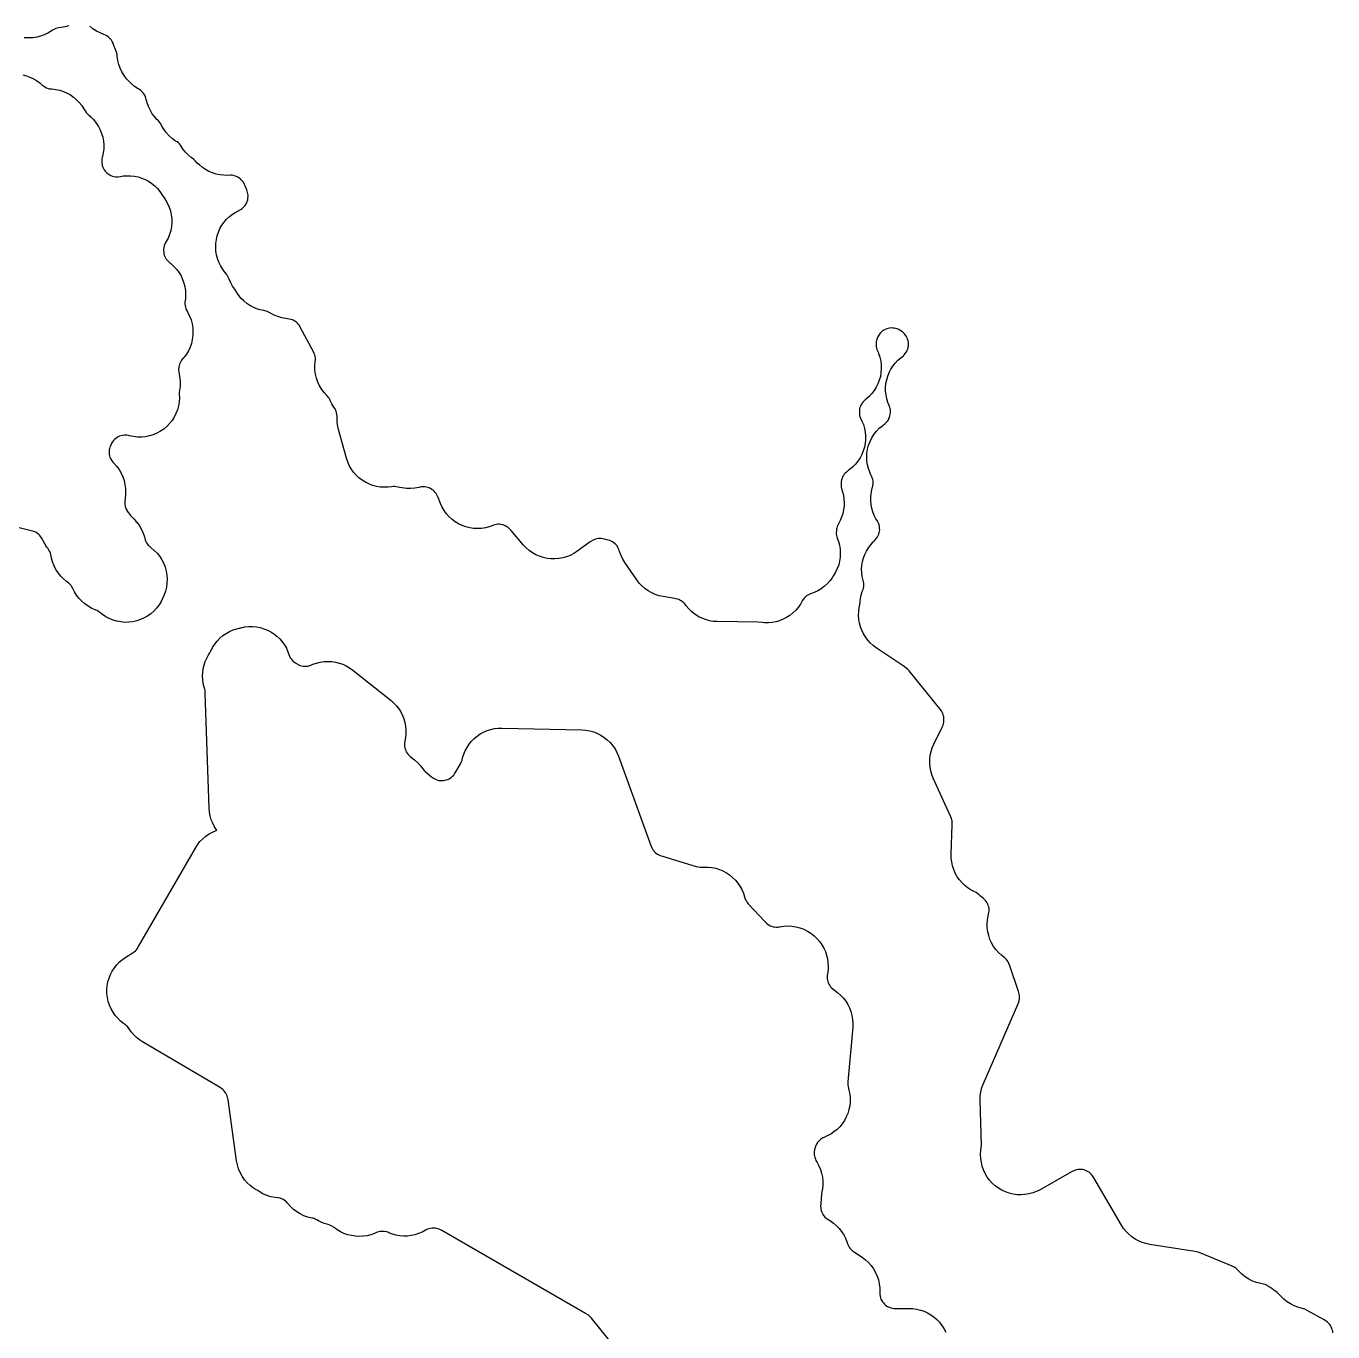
# Model space of a CAD drawing. Header units: metres. Extents: x 0 to 400, y 0 to 202.
# Drawn here: x 332.45 to 353.72, y 72.73 to 93.98 of the extents above; entities that cross this region are included whole.
import ezdxf

# ---------------------------------------------------------------- set-up
doc = ezdxf.new("R2010")
doc.units = ezdxf.units.M

msp = doc.modelspace()

# ---------------------------------------------------------------- linework, layer by layer
for points in [[(333.143, 93.9866), (333.08, 93.9706), (333.016, 93.9616), (332.974, 93.9576), (332.951, 93.9526), (332.93, 93.9466), (332.906, 93.9366), (332.884, 93.9246), (332.853, 93.9036), (332.798, 93.8696), (332.74, 93.8426), (332.68, 93.8206), (332.618, 93.8046), (332.555, 93.7946), (332.491, 93.7916), (332.449, 93.7936), (332.412, 93.7936)], [(353.724, 72.7126), (353.721, 72.7386), (353.715, 72.7646), (353.708, 72.7866), (353.698, 72.8086), (353.685, 72.8316), (353.672, 72.8506), (353.655, 72.8686), (353.636, 72.8876), (353.617, 72.9026), (353.582, 72.9246), (353.306, 73.0786), (353.268, 73.0976), (353.245, 73.1066), (353.191, 73.1206), (353.191, 73.1216), (353.156, 73.1306), (353.094, 73.1546), (353.034, 73.1836), (352.978, 73.2196), (352.925, 73.2616), (352.877, 73.3086), (352.841, 73.3476), (352.816, 73.3726), (352.796, 73.3886), (352.765, 73.4096), (352.746, 73.4216), (352.72, 73.4396), (352.696, 73.4566), (352.662, 73.4786), (352.642, 73.4896), (352.621, 73.4976), (352.593, 73.5066), (352.547, 73.5156), (352.481, 73.5326), (352.416, 73.5566), (352.355, 73.5876), (352.297, 73.6246), (352.244, 73.6676), (352.195, 73.7166), (352.178, 73.7356), (352.161, 73.7506), (352.142, 73.7656), (352.117, 73.7796), (352.082, 73.7966), (351.574, 74.0116), (351.528, 74.0276), (351.479, 74.0386), (350.742, 74.1536), (350.679, 74.1666), (350.618, 74.1856), (350.56, 74.2106), (350.504, 74.2406), (350.451, 74.2766), (350.402, 74.3176), (350.357, 74.3636), (350.317, 74.4136), (350.282, 74.4666), (349.834, 75.2346), (349.81, 75.2716), (349.795, 75.2906), (349.78, 75.3056), (349.759, 75.3236), (349.742, 75.3356), (349.72, 75.3476), (349.696, 75.3576), (349.672, 75.3656), (349.649, 75.3706), (349.626, 75.3736), (349.601, 75.3736), (349.576, 75.3716), (349.552, 75.3676), (349.531, 75.3616), (349.505, 75.3516), (349.469, 75.3336), (348.957, 75.0426), (348.899, 75.0136), (348.838, 74.9906), (348.775, 74.9736), (348.711, 74.9626), (348.646, 74.9586), (348.582, 74.9606), (348.517, 74.9696), (348.454, 74.9846), (348.393, 75.0066), (348.334, 75.0336), (348.278, 75.0666), (348.226, 75.1056), (348.178, 75.1496), (348.134, 75.1976), (348.096, 75.2496), (348.063, 75.3056), (348.036, 75.3646), (348.015, 75.4266), (348, 75.4896), (347.991, 75.5536), (347.989, 75.6186), (347.994, 75.6836), (347.999, 75.7276), (348, 75.7686), (347.98, 76.4966), (347.982, 76.5676), (347.992, 76.6376), (348.01, 76.7066), (348.034, 76.7736), (348.596, 78.0556), (348.611, 78.0976), (348.618, 78.1236), (348.622, 78.1486), (348.623, 78.1736), (348.621, 78.2026), (348.617, 78.2276), (348.606, 78.2676), (348.465, 78.6896), (348.45, 78.7276), (348.438, 78.7506), (348.423, 78.7736), (348.41, 78.7906), (348.393, 78.8076), (348.377, 78.8216), (348.367, 78.8286), (348.326, 78.8606), (348.279, 78.9046), (348.236, 78.9526), (348.199, 79.0046), (348.167, 79.0606), (348.14, 79.1186), (348.12, 79.1796), (348.105, 79.2416), (348.097, 79.3056), (348.095, 79.3696), (348.1, 79.4336), (348.11, 79.4976), (348.123, 79.5546), (348.126, 79.5776), (348.126, 79.6006), (348.125, 79.6206), (348.12, 79.6456), (348.113, 79.6706), (348.105, 79.6906), (348.093, 79.7156), (348.08, 79.7366), (348.068, 79.7516), (348.048, 79.7726), (348.032, 79.7876), (348.03, 79.7876), (347.985, 79.8226), (347.964, 79.8416), (347.936, 79.8646), (347.915, 79.8786), (347.865, 79.9046), (347.865, 79.9056), (347.837, 79.9196), (347.783, 79.9536), (347.732, 79.9936), (347.686, 80.0376), (347.644, 80.0866), (347.608, 80.1386), (347.576, 80.1946), (347.551, 80.2536), (347.531, 80.3146), (347.518, 80.3776), (347.51, 80.4406), (347.509, 80.5046), (347.526, 80.9816), (347.525, 81.0226), (347.523, 81.0466), (347.519, 81.0656), (347.513, 81.0866), (347.498, 81.1236), (347.217, 81.7416), (347.194, 81.8006), (347.176, 81.8616), (347.165, 81.9236), (347.159, 81.9876), (347.16, 82.0506), (347.168, 82.1146), (347.181, 82.1766), (347.2, 82.2366), (347.225, 82.2956), (347.361, 82.5706), (347.376, 82.6056), (347.383, 82.6286), (347.389, 82.6516), (347.391, 82.6756), (347.392, 82.6996), (347.391, 82.7246), (347.387, 82.7476), (347.381, 82.7696), (347.373, 82.7926), (347.362, 82.8156), (347.35, 82.8356), (347.328, 82.8656), (346.823, 83.4886), (346.796, 83.5176), (346.778, 83.5336), (346.745, 83.5586), (346.288, 83.8656), (346.239, 83.9026), (346.192, 83.9446), (346.151, 83.9906), (346.113, 84.0406), (346.081, 84.0936), (346.054, 84.1496), (346.032, 84.2076), (346.016, 84.2676), (346.006, 84.3296), (346.002, 84.3916), (346.004, 84.4536), (346.012, 84.5156), (346.023, 84.5666), (346.027, 84.5936), (346.028, 84.6106), (346.035, 84.6676), (346.046, 84.7236), (346.062, 84.7786), (346.075, 84.8146), (346.08, 84.8376), (346.084, 84.8646), (346.085, 84.8916), (346.084, 84.9156), (346.081, 84.9366), (346.074, 84.9616), (346.06, 85.0226), (346.053, 85.0836), (346.051, 85.1446), (346.055, 85.2066), (346.065, 85.2666), (346.081, 85.3266), (346.102, 85.3846), (346.129, 85.4396), (346.161, 85.4926), (346.198, 85.5416), (346.239, 85.5876), (346.247, 85.5946), (346.254, 85.6016), (346.284, 85.6316), (346.295, 85.6466), (346.31, 85.6696), (346.322, 85.6926), (346.332, 85.7166), (346.339, 85.7396), (346.343, 85.7616), (346.345, 85.7866), (346.344, 85.8136), (346.341, 85.8396), (346.336, 85.8636), (346.33, 85.8826), (346.32, 85.9056), (346.302, 85.9376), (346.284, 85.9656), (346.256, 86.0196), (346.234, 86.0766), (346.217, 86.1346), (346.205, 86.1936), (346.199, 86.2546), (346.199, 86.3146), (346.204, 86.3756), (346.215, 86.4356), (346.228, 86.4826), (346.231, 86.4936), (346.234, 86.5086), (346.237, 86.5346), (346.237, 86.5576), (346.236, 86.5796), (346.231, 86.6056), (346.224, 86.6306), (346.216, 86.6506), (346.208, 86.6646), (346.182, 86.7216), (346.162, 86.7806), (346.147, 86.8406), (346.138, 86.9026), (346.135, 86.9646), (346.135, 86.9656), (346.138, 87.0316), (346.148, 87.0966), (346.165, 87.1606), (346.188, 87.2226), (346.217, 87.2816), (346.252, 87.3376), (346.293, 87.3896), (346.339, 87.4376), (346.389, 87.4796), (346.407, 87.4926), (346.421, 87.5026), (346.424, 87.5056), (346.427, 87.5076), (346.43, 87.5096), (346.432, 87.5116), (346.433, 87.5116), (346.435, 87.5136), (346.452, 87.5306), (346.469, 87.5506), (346.472, 87.5546), (346.474, 87.5566), (346.481, 87.5666), (346.494, 87.5916), (346.496, 87.5946), (346.504, 87.6136), (346.512, 87.6396), (346.518, 87.6616), (346.52, 87.6846), (346.521, 87.7126), (346.52, 87.7326), (346.515, 87.7586), (346.509, 87.7826), (346.502, 87.8026), (346.495, 87.8196), (346.491, 87.8296), (346.478, 87.8596), (346.46, 87.9196), (346.448, 87.9796), (346.442, 88.0416), (346.442, 88.1036), (346.447, 88.1656), (346.459, 88.2266), (346.476, 88.2856), (346.499, 88.3436), (346.527, 88.3986), (346.56, 88.4506), (346.598, 88.4996), (346.641, 88.5446), (346.688, 88.5856), (346.731, 88.6196), (346.746, 88.6346), (346.762, 88.6536), (346.778, 88.6766), (346.79, 88.6986), (346.798, 88.7176), (346.806, 88.7416), (346.811, 88.7666), (346.813, 88.7876), (346.814, 88.8176), (346.812, 88.8416), (346.808, 88.8636), (346.8, 88.8886), (346.792, 88.9116), (346.781, 88.9306), (346.767, 88.9536), (346.751, 88.9736), (346.735, 88.9896), (346.715, 89.0066), (346.689, 89.0246), (346.685, 89.0266), (346.681, 89.0296), (346.654, 89.0446), (346.63, 89.0546), (346.603, 89.0626), (346.582, 89.0676), (346.559, 89.0696), (346.532, 89.0706), (346.505, 89.0676), (346.483, 89.0636), (346.46, 89.0566), (346.435, 89.0466), (346.415, 89.0356), (346.393, 89.0216), (346.374, 89.0066), (346.355, 88.9876), (346.34, 88.9696), (346.329, 88.9516), (346.314, 88.9246), (346.302, 88.8976), (346.294, 88.8686), (346.289, 88.8426), (346.286, 88.8176), (346.286, 88.7926), (346.288, 88.7686), (346.292, 88.7486), (346.3, 88.7226), (346.323, 88.6656), (346.328, 88.6536), (346.348, 88.5936), (346.361, 88.5326), (346.369, 88.4706), (346.371, 88.4076), (346.366, 88.3446), (346.356, 88.2826), (346.339, 88.2216), (346.317, 88.1626), (346.289, 88.1066), (346.256, 88.0536), (346.218, 88.0036), (346.175, 87.9576), (346.128, 87.9156), (346.108, 87.8996), (346.105, 87.8976), (346.081, 87.8746), (346.079, 87.8726), (346.072, 87.8646), (346.056, 87.8416), (346.041, 87.8156), (346.039, 87.8126), (346.032, 87.7976), (346.024, 87.7756), (346.018, 87.7506), (346.015, 87.7276), (346.014, 87.7026), (346.015, 87.6746), (346.018, 87.6536), (346.024, 87.6316), (346.034, 87.6026), (346.056, 87.5546), (346.079, 87.4966), (346.097, 87.4366), (346.109, 87.3756), (346.114, 87.3136), (346.114, 87.2516), (346.108, 87.1896), (346.096, 87.1286), (346.078, 87.0686), (346.055, 87.0116), (346.026, 86.9566), (345.991, 86.9036), (345.953, 86.8556), (345.909, 86.8106), (345.862, 86.7706), (345.838, 86.7546), (345.833, 86.7506), (345.832, 86.7496), (345.802, 86.7256), (345.784, 86.7076), (345.768, 86.6886), (345.753, 86.6666), (345.741, 86.6446), (345.732, 86.6236), (345.725, 86.5996), (345.719, 86.5736), (345.717, 86.5506), (345.717, 86.5176), (345.72, 86.4786), (345.725, 86.4556), (345.74, 86.4056), (345.754, 86.3476), (345.763, 86.2876), (345.767, 86.2276), (345.765, 86.1676), (345.757, 86.1076), (345.744, 86.0486), (345.725, 85.9906), (345.701, 85.9356), (345.674, 85.8846), (345.673, 85.8826), (345.663, 85.8616), (345.654, 85.8386), (345.645, 85.8046), (345.644, 85.8006), (345.639, 85.7656), (345.638, 85.7406), (345.638, 85.7166), (345.642, 85.6936), (345.647, 85.6716), (345.665, 85.6206), (345.674, 85.5946), (345.69, 85.5326), (345.7, 85.4686), (345.704, 85.4046), (345.701, 85.3406), (345.692, 85.2766), (345.677, 85.2146), (345.655, 85.1536), (345.628, 85.0956), (345.595, 85.0406), (345.571, 85.0046), (345.533, 84.9526), (345.491, 84.9056), (345.443, 84.8626), (345.392, 84.8246), (345.338, 84.7926), (345.28, 84.7646), (345.22, 84.7436), (345.219, 84.7436), (345.196, 84.7336), (345.174, 84.7216), (345.155, 84.7086), (345.133, 84.6906), (345.113, 84.6696), (345.098, 84.6516), (345.088, 84.6356), (345.085, 84.6286), (345.054, 84.5736), (345.018, 84.5226), (344.977, 84.4746), (344.932, 84.4316), (344.883, 84.3926), (344.83, 84.3576), (344.774, 84.3296), (344.716, 84.3056), (344.656, 84.2886), (344.594, 84.2766), (344.532, 84.2716), (344.469, 84.2716), (344.435, 84.2756), (344.43, 84.2756), (344.363, 84.2806), (343.701, 84.2906), (343.636, 84.2946), (343.572, 84.3056), (343.509, 84.3226), (343.449, 84.3466), (343.39, 84.3756), (343.336, 84.4106), (343.284, 84.4506), (343.238, 84.4966), (343.196, 84.5456), (343.171, 84.5786), (343.155, 84.5946), (343.134, 84.6126), (343.113, 84.6276), (343.091, 84.6396), (343.072, 84.6486), (343.045, 84.6566), (343.004, 84.6666), (342.817, 84.6976), (342.754, 84.7116), (342.691, 84.7316), (342.632, 84.7576), (342.575, 84.7906), (342.521, 84.8276), (342.472, 84.8716), (342.428, 84.9186), (342.388, 84.9706), (342.196, 85.2516), (342.161, 85.3086), (342.133, 85.3686), (342.11, 85.4316), (342.103, 85.4546), (342.094, 85.4776), (342.083, 85.4996), (342.068, 85.5226), (342.052, 85.5416), (342.037, 85.5576), (342.018, 85.5726), (341.996, 85.5876), (341.971, 85.6006), (341.951, 85.6096), (341.902, 85.6236), (341.863, 85.6336), (341.838, 85.6396), (341.811, 85.6426), (341.788, 85.6436), (341.764, 85.6416), (341.738, 85.6376), (341.716, 85.6316), (341.691, 85.6216), (341.667, 85.6096), (341.633, 85.5876), (341.415, 85.4316), (341.362, 85.3976), (341.305, 85.3676), (341.245, 85.3446), (341.183, 85.3266), (341.12, 85.3156), (341.056, 85.3106), (340.992, 85.3126), (340.928, 85.3196), (340.866, 85.3336), (340.805, 85.3536), (340.746, 85.3796), (340.691, 85.4116), (340.638, 85.4486), (340.59, 85.4906), (340.546, 85.5376), (340.343, 85.7736), (340.313, 85.8056), (340.294, 85.8226), (340.275, 85.8346), (340.248, 85.8496), (340.225, 85.8606), (340.207, 85.8656), (340.177, 85.8716), (340.151, 85.8746), (340.127, 85.8746), (340.101, 85.8716), (340.078, 85.8676), (340.054, 85.8596), (340.048, 85.8566), (339.988, 85.8346), (339.925, 85.8186), (339.862, 85.8086), (339.798, 85.8056), (339.733, 85.8086), (339.67, 85.8176), (339.607, 85.8336), (339.547, 85.8546), (339.489, 85.8826), (339.434, 85.9156), (339.382, 85.9546), (339.335, 85.9976), (339.292, 86.0456), (339.254, 86.0976), (339.221, 86.1526), (339.194, 86.2116), (339.154, 86.3116), (339.135, 86.3516), (339.123, 86.3736), (339.109, 86.3916), (339.092, 86.4116), (339.075, 86.4276), (339.054, 86.4426), (339.032, 86.4556), (339.009, 86.4666), (338.985, 86.4756), (338.963, 86.4806), (338.936, 86.4846), (338.911, 86.4856), (338.885, 86.4846), (338.859, 86.4806), (338.841, 86.4756), (338.774, 86.4626), (338.706, 86.4556), (338.638, 86.4566), (338.57, 86.4656), (338.527, 86.4756), (338.504, 86.4806), (338.503, 86.4806), (338.474, 86.4866), (338.45, 86.4886), (338.422, 86.4896), (338.393, 86.4866), (338.34, 86.4796), (338.276, 86.4776), (338.212, 86.4816), (338.149, 86.4926), (338.087, 86.5086), (338.027, 86.5316), (337.97, 86.5596), (337.916, 86.5936), (337.865, 86.6326), (337.818, 86.6766), (337.776, 86.7256), (337.739, 86.7776), (337.708, 86.8336), (337.682, 86.8916), (337.661, 86.9526), (337.533, 87.4156), (337.52, 87.4726), (337.513, 87.5306), (337.51, 87.5886), (337.51, 87.6366), (337.507, 87.6626), (337.502, 87.6876), (337.494, 87.7136), (337.485, 87.7366), (337.476, 87.7546), (337.456, 87.7826), (337.424, 87.8356), (337.398, 87.8906), (337.391, 87.9056), (337.38, 87.9266), (337.367, 87.9456), (337.355, 87.9596), (337.345, 87.9696), (337.299, 88.0186), (337.259, 88.0716), (337.224, 88.1296), (337.196, 88.1896), (337.174, 88.2536), (337.159, 88.3186), (337.15, 88.3846), (337.148, 88.4516), (337.153, 88.5186), (337.154, 88.5206), (337.156, 88.5596), (337.156, 88.5826), (337.152, 88.6086), (337.146, 88.6336), (337.138, 88.6546), (337.119, 88.6946), (336.916, 89.0746), (336.895, 89.1096), (336.881, 89.1286), (336.863, 89.1476), (336.847, 89.1626), (336.824, 89.1796), (336.802, 89.1916), (336.783, 89.2006), (336.757, 89.2096), (336.731, 89.2156), (336.675, 89.2236), (336.61, 89.2356), (336.546, 89.2546), (336.484, 89.2806), (336.425, 89.3116), (336.405, 89.3246), (336.384, 89.3346), (336.362, 89.3426), (336.335, 89.3496), (336.316, 89.3526), (336.257, 89.3656), (336.199, 89.3846), (336.143, 89.4086), (336.09, 89.4376), (336.039, 89.4706), (335.992, 89.5096), (335.949, 89.5526), (335.91, 89.5986), (335.875, 89.6486), (335.85, 89.6926), (335.847, 89.6976), (335.845, 89.7006), (335.845, 89.7016), (335.844, 89.7026), (335.809, 89.7516), (335.777, 89.8066), (335.751, 89.8646), (335.738, 89.8986), (335.727, 89.9206), (335.714, 89.9416), (335.684, 89.9786), (335.681, 89.9816), (335.678, 89.9856), (335.643, 90.0316), (335.611, 90.0856), (335.584, 90.1416), (335.562, 90.2006), (335.547, 90.2616), (335.537, 90.3226), (335.533, 90.3856), (335.535, 90.4476), (335.544, 90.5096), (335.558, 90.5706), (335.578, 90.6306), (335.603, 90.6876), (335.634, 90.7416), (335.671, 90.7926), (335.711, 90.8406), (335.757, 90.8836), (335.806, 90.9216), (335.859, 90.9556), (335.914, 90.9846), (335.917, 90.9856), (335.942, 90.9996), (335.966, 91.0166), (335.983, 91.0316), (335.998, 91.0466), (336.014, 91.0666), (336.029, 91.0906), (336.038, 91.1096), (336.047, 91.1316), (336.054, 91.1586), (336.058, 91.1836), (336.06, 91.2086), (336.06, 91.2316), (336.057, 91.2536), (336.052, 91.2776), (336.038, 91.3176), (336.013, 91.3816), (335.997, 91.4186), (335.984, 91.4416), (335.969, 91.4626), (335.955, 91.4786), (335.937, 91.4956), (335.917, 91.5116), (335.895, 91.5246), (335.874, 91.5356), (335.852, 91.5436), (335.825, 91.5506), (335.8, 91.5556), (335.778, 91.5566), (335.727, 91.5546), (335.664, 91.5556), (335.602, 91.5626), (335.541, 91.5756), (335.481, 91.5946), (335.423, 91.6186), (335.368, 91.6486), (335.316, 91.6836), (335.267, 91.7236), (335.233, 91.7546), (335.202, 91.7866), (335.171, 91.8156), (335.132, 91.8466), (335.086, 91.8866), (335.044, 91.9306), (335.006, 91.9776), (334.973, 92.0286), (334.972, 92.0296), (334.96, 92.0466), (334.944, 92.0656), (334.926, 92.0816), (334.903, 92.0996), (334.881, 92.1136), (334.825, 92.1546), (334.773, 92.2006), (334.727, 92.2526), (334.687, 92.3086), (334.668, 92.3416), (334.667, 92.3416), (334.652, 92.3686), (334.638, 92.3926), (334.624, 92.4126), (334.599, 92.4406), (334.574, 92.4666), (334.534, 92.5106), (334.499, 92.5586), (334.469, 92.6086), (334.443, 92.6626), (334.422, 92.7176), (334.406, 92.7746), (334.403, 92.7916), (334.397, 92.8136), (334.388, 92.8376), (334.375, 92.8636), (334.363, 92.8826), (334.348, 92.9026), (334.333, 92.9186), (334.314, 92.9346), (334.291, 92.9506), (334.271, 92.9626), (334.212, 93.0016), (334.157, 93.0476), (334.108, 93.0986), (334.083, 93.1276), (334.042, 93.1806), (334.007, 93.2376), (333.977, 93.2986), (333.954, 93.3616), (333.938, 93.4266), (333.929, 93.4926), (333.926, 93.5186), (333.922, 93.5416), (333.916, 93.5616), (333.895, 93.6116), (333.896, 93.6116), (333.888, 93.6306), (333.884, 93.6436), (333.881, 93.6516), (333.863, 93.7006), (333.861, 93.7046), (333.846, 93.7346), (333.834, 93.7556), (333.816, 93.7776), (333.799, 93.7956), (333.781, 93.8116), (333.762, 93.8246), (333.741, 93.8366), (333.713, 93.8486), (333.651, 93.8736), (333.591, 93.9036), (333.535, 93.9406), (333.483, 93.9826), (333.481, 93.9846)], [(332.39, 93.1896), (332.45, 93.1746), (332.508, 93.1536), (332.564, 93.1276), (332.617, 93.0966), (332.667, 93.0606), (332.714, 93.0196), (332.717, 93.0176), (332.733, 93.0046), (332.751, 92.9936), (332.778, 92.9806), (332.803, 92.9706), (332.824, 92.9656), (332.851, 92.9616), (332.867, 92.9606), (332.93, 92.9526), (332.993, 92.9396), (333.053, 92.9196), (333.112, 92.8946), (333.167, 92.8636), (333.22, 92.8276), (333.268, 92.7866), (333.312, 92.7406), (333.352, 92.6906), (333.386, 92.6376), (333.405, 92.6056), (333.426, 92.5766), (333.443, 92.5566), (333.457, 92.5436), (333.481, 92.5236), (333.486, 92.5186), (333.506, 92.5016), (333.55, 92.4566), (333.589, 92.4066), (333.624, 92.3526), (333.653, 92.2956), (333.676, 92.2366), (333.693, 92.1756), (333.705, 92.1126), (333.71, 92.0496), (333.709, 91.9856), (333.701, 91.9226), (333.688, 91.8606), (333.686, 91.8566), (333.681, 91.8236), (333.678, 91.7836), (333.678, 91.7616), (333.682, 91.7376), (333.687, 91.7146), (333.695, 91.6906), (333.706, 91.6666), (333.719, 91.6446), (333.733, 91.6246), (333.748, 91.6076), (333.764, 91.5926), (333.784, 91.5776), (333.809, 91.5626), (333.828, 91.5526), (333.851, 91.5436), (333.877, 91.5366), (333.9, 91.5326), (333.922, 91.5316), (333.947, 91.5326), (333.982, 91.5366), (334.025, 91.5446), (334.087, 91.5496), (334.148, 91.5486), (334.21, 91.5416), (334.27, 91.5286), (334.329, 91.5106), (334.386, 91.4866), (334.44, 91.4576), (334.492, 91.4236), (334.54, 91.3846), (334.584, 91.3416), (334.623, 91.2946), (334.658, 91.2436), (334.678, 91.2116), (334.681, 91.2076), (334.718, 91.1546), (334.75, 91.0986), (334.776, 91.0396), (334.796, 90.9776), (334.81, 90.9146), (334.818, 90.8496), (334.819, 90.7856), (334.813, 90.7206), (334.801, 90.6566), (334.783, 90.5946), (334.759, 90.5346), (334.728, 90.4776), (334.712, 90.4506), (334.701, 90.4256), (334.694, 90.4076), (334.688, 90.3816), (334.684, 90.3546), (334.684, 90.3336), (334.686, 90.3056), (334.69, 90.2786), (334.695, 90.2586), (334.704, 90.2356), (334.715, 90.2136), (334.729, 90.1906), (334.746, 90.1686), (334.762, 90.1526), (334.793, 90.1256), (334.803, 90.1176), (334.813, 90.1106), (334.859, 90.0676), (334.901, 90.0206), (334.937, 89.9706), (334.969, 89.9166), (334.995, 89.8596), (335.016, 89.8006), (335.031, 89.7396), (335.04, 89.6776), (335.043, 89.6156), (335.043, 89.6146), (335.039, 89.5426), (335.033, 89.4896), (335.033, 89.4646), (335.035, 89.4356), (335.041, 89.4066), (335.047, 89.3866), (335.057, 89.3616), (335.073, 89.3316), (335.08, 89.3196), (335.109, 89.2616), (335.132, 89.2016), (335.149, 89.1386), (335.159, 89.0746), (335.163, 89.0106), (335.161, 88.9456), (335.152, 88.8816), (335.137, 88.8196), (335.115, 88.7586), (335.088, 88.6996), (335.055, 88.6446), (335.017, 88.5926), (335, 88.5736), (334.978, 88.5466), (334.966, 88.5266), (334.954, 88.5046), (334.945, 88.4816), (334.938, 88.4586), (334.932, 88.4276), (334.93, 88.4006), (334.93, 88.3756), (334.932, 88.3556), (334.94, 88.3196), (334.951, 88.2526), (334.955, 88.1846), (334.952, 88.1176), (334.942, 88.0506), (334.939, 88.0276), (334.939, 88.0046), (334.94, 87.9966), (334.942, 87.9316), (334.938, 87.8666), (334.927, 87.8026), (334.91, 87.7396), (334.886, 87.6786), (334.857, 87.6206), (334.822, 87.5656), (334.781, 87.5146), (334.736, 87.4676), (334.686, 87.4256), (334.632, 87.3886), (334.575, 87.3576), (334.515, 87.3326), (334.453, 87.3136), (334.389, 87.3006), (334.324, 87.2946), (334.258, 87.2946), (334.194, 87.3016), (334.13, 87.3146), (334.114, 87.3186), (334.088, 87.3236), (334.067, 87.3246), (334.042, 87.3236), (334.015, 87.3206), (333.992, 87.3156), (333.967, 87.3076), (333.944, 87.2976), (333.926, 87.2866), (333.906, 87.2726), (333.885, 87.2546), (333.87, 87.2386), (333.855, 87.2196), (333.837, 87.1926), (333.836, 87.1906), (333.818, 87.1546), (333.809, 87.1316), (333.803, 87.1106), (333.798, 87.0836), (333.796, 87.0596), (333.796, 87.0376), (333.799, 87.0106), (333.804, 86.9886), (333.811, 86.9676), (333.821, 86.9436), (333.835, 86.9186), (333.847, 86.8996), (333.865, 86.8786), (333.876, 86.8676), (333.92, 86.8186), (333.959, 86.7656), (333.993, 86.7096), (334.02, 86.6496), (334.041, 86.5876), (334.056, 86.5236), (334.064, 86.4576), (334.066, 86.3916), (334.065, 86.3726), (334.065, 86.3716), (334.065, 86.3546), (334.064, 86.3546), (334.061, 86.2976), (334.054, 86.2396), (334.054, 86.2166), (334.056, 86.1926), (334.059, 86.1696), (334.066, 86.1456), (334.076, 86.1206), (334.09, 86.0916), (334.092, 86.0876), (334.093, 86.0866), (334.111, 86.0586), (334.127, 86.0376), (334.146, 86.0176), (334.164, 86.0006), (334.199, 85.9636), (334.236, 85.9206), (334.235, 85.9196), (334.252, 85.9016), (334.291, 85.8496), (334.324, 85.7926), (334.352, 85.7326), (334.373, 85.6706), (334.387, 85.6226), (334.397, 85.5966), (334.408, 85.5746), (334.422, 85.5536), (334.434, 85.5366), (334.449, 85.5216), (334.477, 85.4976), (334.483, 85.4926), (334.533, 85.4506), (334.58, 85.4036), (334.621, 85.3526), (334.656, 85.2966), (334.686, 85.2386), (334.71, 85.1766), (334.727, 85.1136), (334.738, 85.0486), (334.742, 84.9826), (334.739, 84.9166), (334.73, 84.8516), (334.714, 84.7876), (334.692, 84.7256), (334.672, 84.6776), (334.644, 84.6186), (334.61, 84.5626), (334.571, 84.5106), (334.527, 84.4626), (334.478, 84.4196), (334.425, 84.3816), (334.368, 84.3496), (334.308, 84.3226), (334.247, 84.3016), (334.183, 84.2876), (334.118, 84.2796), (334.053, 84.2786), (333.988, 84.2846), (333.924, 84.2966), (333.861, 84.3146), (333.801, 84.3396), (333.743, 84.3696), (333.689, 84.4056), (333.647, 84.4406), (333.638, 84.4476), (333.624, 84.4576), (333.603, 84.4696), (333.582, 84.4796), (333.573, 84.4836), (333.518, 84.5066), (333.458, 84.5416), (333.401, 84.5816), (333.396, 84.5856), (333.35, 84.6266), (333.307, 84.6726), (333.269, 84.7216), (333.236, 84.7736), (333.208, 84.8296), (333.205, 84.8376), (333.193, 84.8576), (333.179, 84.8776), (333.16, 84.8986), (333.142, 84.9156), (333.106, 84.9426), (333.055, 84.9846), (333.009, 85.0326), (332.968, 85.0836), (332.932, 85.1396), (332.902, 85.1996), (332.878, 85.2616), (332.861, 85.3256), (332.849, 85.3836), (332.841, 85.4066), (332.831, 85.4316), (332.818, 85.4546), (332.798, 85.4836), (332.786, 85.4976), (332.749, 85.5546), (332.718, 85.6156), (332.708, 85.6366), (332.697, 85.6566), (332.683, 85.6756), (332.667, 85.6946), (332.651, 85.7096), (332.632, 85.7246), (332.608, 85.7406), (332.589, 85.7506), (332.57, 85.7576), (332.531, 85.7696), (331.954, 85.9096)], [(346.593, 66.8366), (341.65, 72.9506), (341.625, 72.9786), (341.609, 72.9936), (341.591, 73.0086), (341.557, 73.0296), (339.217, 74.3766), (339.18, 74.3946), (339.153, 74.4056), (339.129, 74.4126), (339.106, 74.4166), (339.079, 74.4176), (339.056, 74.4176), (339.03, 74.4136), (339.002, 74.4066), (338.981, 74.3996), (338.961, 74.3896), (338.948, 74.3826), (338.894, 74.3526), (338.837, 74.3286), (338.778, 74.3096), (338.717, 74.2966), (338.656, 74.2896), (338.594, 74.2876), (338.532, 74.2926), (338.471, 74.3026), (338.411, 74.3196), (338.353, 74.3416), (338.334, 74.3496), (338.313, 74.3556), (338.283, 74.3616), (338.26, 74.3646), (338.237, 74.3646), (338.21, 74.3626), (338.188, 74.3576), (338.164, 74.3506), (338.119, 74.3316), (338.059, 74.3106), (337.997, 74.2946), (337.934, 74.2856), (337.87, 74.2826), (337.807, 74.2856), (337.744, 74.2956), (337.682, 74.3106), (337.622, 74.3326), (337.565, 74.3596), (337.51, 74.3926), (337.484, 74.4126), (337.471, 74.4216), (337.459, 74.4306), (337.438, 74.4446), (337.415, 74.4576), (337.393, 74.4676), (337.365, 74.4766), (337.364, 74.4766), (337.301, 74.4946), (337.24, 74.5196), (337.206, 74.5376), (337.182, 74.5506), (337.155, 74.5646), (337.134, 74.5726), (337.114, 74.5786), (337.096, 74.5826), (337.032, 74.5976), (336.97, 74.6196), (336.91, 74.6486), (336.854, 74.6826), (336.801, 74.7226), (336.752, 74.7676), (336.709, 74.8176), (336.702, 74.8266), (336.685, 74.8446), (336.668, 74.8586), (336.646, 74.8746), (336.625, 74.8866), (336.603, 74.8956), (336.581, 74.9036), (336.557, 74.9086), (336.502, 74.9166), (336.433, 74.9296), (336.366, 74.9496), (336.301, 74.9766), (336.24, 75.0116), (336.206, 75.0336), (336.182, 75.0486), (336.18, 75.0496), (336.149, 75.0686), (336.095, 75.1096), (336.047, 75.1556), (336.003, 75.2066), (335.965, 75.2616), (335.933, 75.3206), (335.907, 75.3816), (335.887, 75.4456), (335.874, 75.5116), (335.734, 76.5056), (335.725, 76.5486), (335.719, 76.5696), (335.71, 76.5906), (335.697, 76.6156), (335.683, 76.6366), (335.667, 76.6566), (335.65, 76.6726), (335.63, 76.6886), (335.594, 76.7136), (334.343, 77.4496), (334.292, 77.4826), (334.244, 77.5216), (334.199, 77.5646), (334.159, 77.6116), (334.124, 77.6616), (334.122, 77.6646), (334.121, 77.6666), (334.096, 77.6986), (334.082, 77.7126), (334.064, 77.7286), (334.034, 77.7496), (333.984, 77.7886), (333.938, 77.8336), (333.897, 77.8816), (333.861, 77.9336), (333.829, 77.9896), (333.804, 78.0476), (333.784, 78.1086), (333.771, 78.1706), (333.763, 78.2346), (333.762, 78.2976), (333.767, 78.3616), (333.779, 78.4246), (333.796, 78.4856), (333.82, 78.5446), (333.849, 78.6016), (333.883, 78.6546), (333.923, 78.7046), (333.967, 78.7506), (334.016, 78.7916), (334.068, 78.8286), (334.172, 78.8926), (334.205, 78.9146), (334.225, 78.9326), (334.242, 78.9496), (334.255, 78.9666), (334.278, 79.0026), (335.202, 80.6046), (335.237, 80.6596), (335.277, 80.7096), (335.322, 80.7566), (335.372, 80.7976), (335.425, 80.8346), (335.482, 80.8656), (335.541, 80.8906), (335.552, 80.8936), (335.548, 80.8986), (335.514, 80.9516), (335.486, 81.0076), (335.462, 81.0666), (335.445, 81.1266), (335.434, 81.1886), (335.428, 81.2516), (335.362, 83.1266), (335.359, 83.1676), (335.354, 83.1916), (335.345, 83.2236), (335.331, 83.2826), (335.322, 83.3426), (335.319, 83.4036), (335.322, 83.4646), (335.33, 83.5246), (335.344, 83.5836), (335.364, 83.6406), (335.388, 83.6956), (335.418, 83.7486), (335.438, 83.7816), (335.454, 83.8136), (335.464, 83.8336), (335.483, 83.8706), (335.518, 83.9246), (335.518, 83.9246), (335.557, 83.9746), (335.601, 84.0206), (335.65, 84.0626), (335.702, 84.0986), (335.758, 84.1296), (335.816, 84.1556), (335.877, 84.1756), (335.913, 84.1826), (335.927, 84.1856), (335.939, 84.1886), (335.949, 84.1916), (336.01, 84.2036), (336.072, 84.2096), (336.134, 84.2096), (336.196, 84.2046), (336.257, 84.1926), (336.317, 84.1756), (336.375, 84.1526), (336.43, 84.1236), (336.482, 84.0896), (336.531, 84.0516), (336.576, 84.0086), (336.617, 83.9616), (336.653, 83.9106), (336.684, 83.8566), (336.709, 83.7996), (336.723, 83.7566), (336.736, 83.7256), (336.748, 83.7026), (336.761, 83.6836), (336.777, 83.6636), (336.797, 83.6436), (336.815, 83.6296), (336.848, 83.6076), (336.885, 83.5876), (336.909, 83.5776), (336.931, 83.5716), (336.955, 83.5666), (336.98, 83.5646), (337.005, 83.5646), (337.026, 83.5666), (337.051, 83.5716), (337.08, 83.5806), (337.117, 83.5956), (337.176, 83.6166), (337.236, 83.6316), (337.298, 83.6406), (337.36, 83.6436), (337.423, 83.6406), (337.484, 83.6316), (337.545, 83.6166), (337.604, 83.5966), (337.66, 83.5706), (337.714, 83.5386), (337.765, 83.5026), (338.388, 83.0066), (338.434, 82.9656), (338.476, 82.9206), (338.514, 82.8726), (338.547, 82.8196), (338.575, 82.7646), (338.598, 82.7076), (338.615, 82.6486), (338.626, 82.5876), (338.631, 82.5256), (338.631, 82.4646), (338.625, 82.4026), (338.613, 82.3426), (338.611, 82.3366), (338.608, 82.3126), (338.607, 82.2876), (338.608, 82.2616), (338.612, 82.2376), (338.618, 82.2156), (338.627, 82.1906), (338.636, 82.1696), (338.649, 82.1486), (338.665, 82.1276), (338.683, 82.1086), (338.699, 82.0936), (338.743, 82.0616), (338.742, 82.0606), (338.777, 82.0356), (338.824, 81.9926), (338.867, 81.9456), (338.905, 81.8936), (338.907, 81.8916), (338.926, 81.8666), (338.943, 81.8496), (338.974, 81.8226), (339.046, 81.7666), (339.08, 81.7426), (339.102, 81.7296), (339.124, 81.7206), (339.149, 81.7116), (339.167, 81.7066), (339.192, 81.7036), (339.217, 81.7026), (339.243, 81.7036), (339.267, 81.7076), (339.286, 81.7126), (339.311, 81.7206), (339.332, 81.7306), (339.353, 81.7436), (339.373, 81.7576), (339.391, 81.7736), (339.41, 81.7936), (339.423, 81.8106), (339.444, 81.8426), (339.519, 81.9766), (339.537, 82.0126), (339.544, 82.0326), (339.554, 82.0706), (339.573, 82.1306), (339.597, 82.1876), (339.626, 82.2426), (339.66, 82.2936), (339.699, 82.3426), (339.743, 82.3866), (339.791, 82.4266), (339.842, 82.4616), (339.896, 82.4916), (339.953, 82.5156), (340.013, 82.5346), (340.073, 82.5486), (340.135, 82.5556), (340.197, 82.5576), (341.497, 82.5276), (341.561, 82.5226), (341.625, 82.5116), (341.688, 82.4946), (341.748, 82.4706), (341.805, 82.4416), (341.86, 82.4056), (341.91, 82.3656), (341.957, 82.3206), (341.998, 82.2706), (342.035, 82.2176), (342.066, 82.1606), (342.091, 82.1006), (342.62, 80.6476), (342.635, 80.6106), (342.648, 80.5876), (342.66, 80.5696), (342.675, 80.5506), (342.691, 80.5336), (342.709, 80.5186), (342.727, 80.5056), (342.749, 80.4926), (342.77, 80.4826), (342.806, 80.4706), (343.356, 80.3066), (343.396, 80.2976), (343.423, 80.2936), (343.448, 80.2926), (343.488, 80.2936), (343.551, 80.2936), (343.613, 80.2876), (343.675, 80.2746), (343.735, 80.2566), (343.793, 80.2326), (343.849, 80.2026), (343.901, 80.1676), (343.95, 80.1276), (343.995, 80.0836), (344.035, 80.0346), (344.07, 79.9826), (344.1, 79.9276), (344.125, 79.8696), (344.143, 79.8096), (344.144, 79.8056), (344.154, 79.7786), (344.161, 79.7606), (344.174, 79.7386), (344.188, 79.7176), (344.21, 79.6926), (344.474, 79.4096), (344.504, 79.3806), (344.524, 79.3646), (344.543, 79.3516), (344.564, 79.3406), (344.585, 79.3326), (344.612, 79.3246), (344.634, 79.3196), (344.658, 79.3176), (344.682, 79.3176), (344.702, 79.3196), (344.718, 79.3226), (344.784, 79.3336), (344.85, 79.3366), (344.916, 79.3336), (344.982, 79.3226), (345.046, 79.3056), (345.109, 79.2826), (345.168, 79.2526), (345.224, 79.2176), (345.277, 79.1766), (345.285, 79.1696), (345.329, 79.1266), (345.369, 79.0806), (345.404, 79.0306), (345.435, 78.9766), (345.46, 78.9216), (345.48, 78.8636), (345.494, 78.8036), (345.503, 78.7426), (345.506, 78.6816), (345.506, 78.6806), (345.504, 78.6326), (345.499, 78.5846), (345.491, 78.5306), (345.49, 78.5066), (345.491, 78.4796), (345.494, 78.4566), (345.499, 78.4346), (345.507, 78.4126), (345.518, 78.3896), (345.532, 78.3666), (345.545, 78.3476), (345.561, 78.3296), (345.581, 78.3116), (345.601, 78.2956), (345.607, 78.2916), (345.659, 78.2546), (345.708, 78.2126), (345.752, 78.1656), (345.792, 78.1146), (345.826, 78.0596), (345.855, 78.0026), (345.877, 77.9416), (345.894, 77.8796), (345.904, 77.8156), (345.908, 77.7516), (345.905, 77.6866), (345.827, 76.8016), (345.825, 76.7646), (345.826, 76.7446), (345.829, 76.7216), (345.836, 76.6926), (345.845, 76.6626), (345.857, 76.5996), (345.863, 76.5366), (345.863, 76.4726), (345.857, 76.4096), (345.844, 76.3466), (345.826, 76.2856), (345.801, 76.2276), (345.771, 76.1706), (345.735, 76.1176), (345.695, 76.0686), (345.65, 76.0236), (345.6, 75.9836), (345.547, 75.9486), (345.491, 75.9186), (345.468, 75.9096), (345.46, 75.9056), (345.419, 75.8876), (345.403, 75.8786), (345.385, 75.8646), (345.363, 75.8456), (345.347, 75.8276), (345.333, 75.8096), (345.318, 75.7856), (345.307, 75.7646), (345.294, 75.7296), (345.294, 75.7286), (345.284, 75.6906), (345.28, 75.6636), (345.278, 75.6386), (345.279, 75.6126), (345.282, 75.5886), (345.288, 75.5656), (345.298, 75.5376), (345.307, 75.5186), (345.326, 75.4866), (345.356, 75.4306), (345.381, 75.3716), (345.4, 75.3106), (345.413, 75.2476), (345.419, 75.1836), (345.419, 75.1196), (345.413, 75.0566), (345.411, 75.0476), (345.41, 75.0396), (345.4, 74.9756), (345.385, 74.8126), (345.383, 74.7736), (345.384, 74.7476), (345.387, 74.7266), (345.393, 74.7026), (345.401, 74.6776), (345.411, 74.6566), (345.423, 74.6366), (345.436, 74.6186), (345.454, 74.5976), (345.472, 74.5806), (345.489, 74.5676), (345.515, 74.5506), (345.542, 74.5356), (345.594, 74.4986), (345.642, 74.4576), (345.686, 74.4126), (345.725, 74.3626), (345.759, 74.3096), (345.788, 74.2526), (345.811, 74.1936), (345.825, 74.1516), (345.835, 74.1306), (345.848, 74.1076), (345.865, 74.0846), (345.881, 74.0676), (345.9, 74.0506), (345.935, 74.0246), (346.059, 73.9426), (346.112, 73.9026), (346.161, 73.8576), (346.205, 73.8086), (346.244, 73.7546), (346.277, 73.6976), (346.304, 73.6366), (346.325, 73.5736), (346.339, 73.5086), (346.347, 73.4426), (346.347, 73.3766), (346.347, 73.3586), (346.348, 73.3356), (346.352, 73.3106), (346.359, 73.2836), (346.366, 73.2636), (346.377, 73.2426), (346.391, 73.2186), (346.405, 73.2006), (346.422, 73.1816), (346.441, 73.1646), (346.461, 73.1496), (346.482, 73.1376), (346.502, 73.1286), (346.527, 73.1196), (346.551, 73.1136), (346.576, 73.1106), (346.617, 73.1086), (346.822, 73.1106), (346.885, 73.1076), (346.947, 73.0996), (347.008, 73.0846), (347.067, 73.0646), (347.124, 73.0386), (347.179, 73.0076), (347.23, 72.9706), (347.277, 72.9296), (347.32, 72.8846), (347.359, 72.8346), (347.392, 72.7816), (347.42, 72.7256)]]:
    msp.add_lwpolyline(points)

doc.saveas('drawing.dxf')
